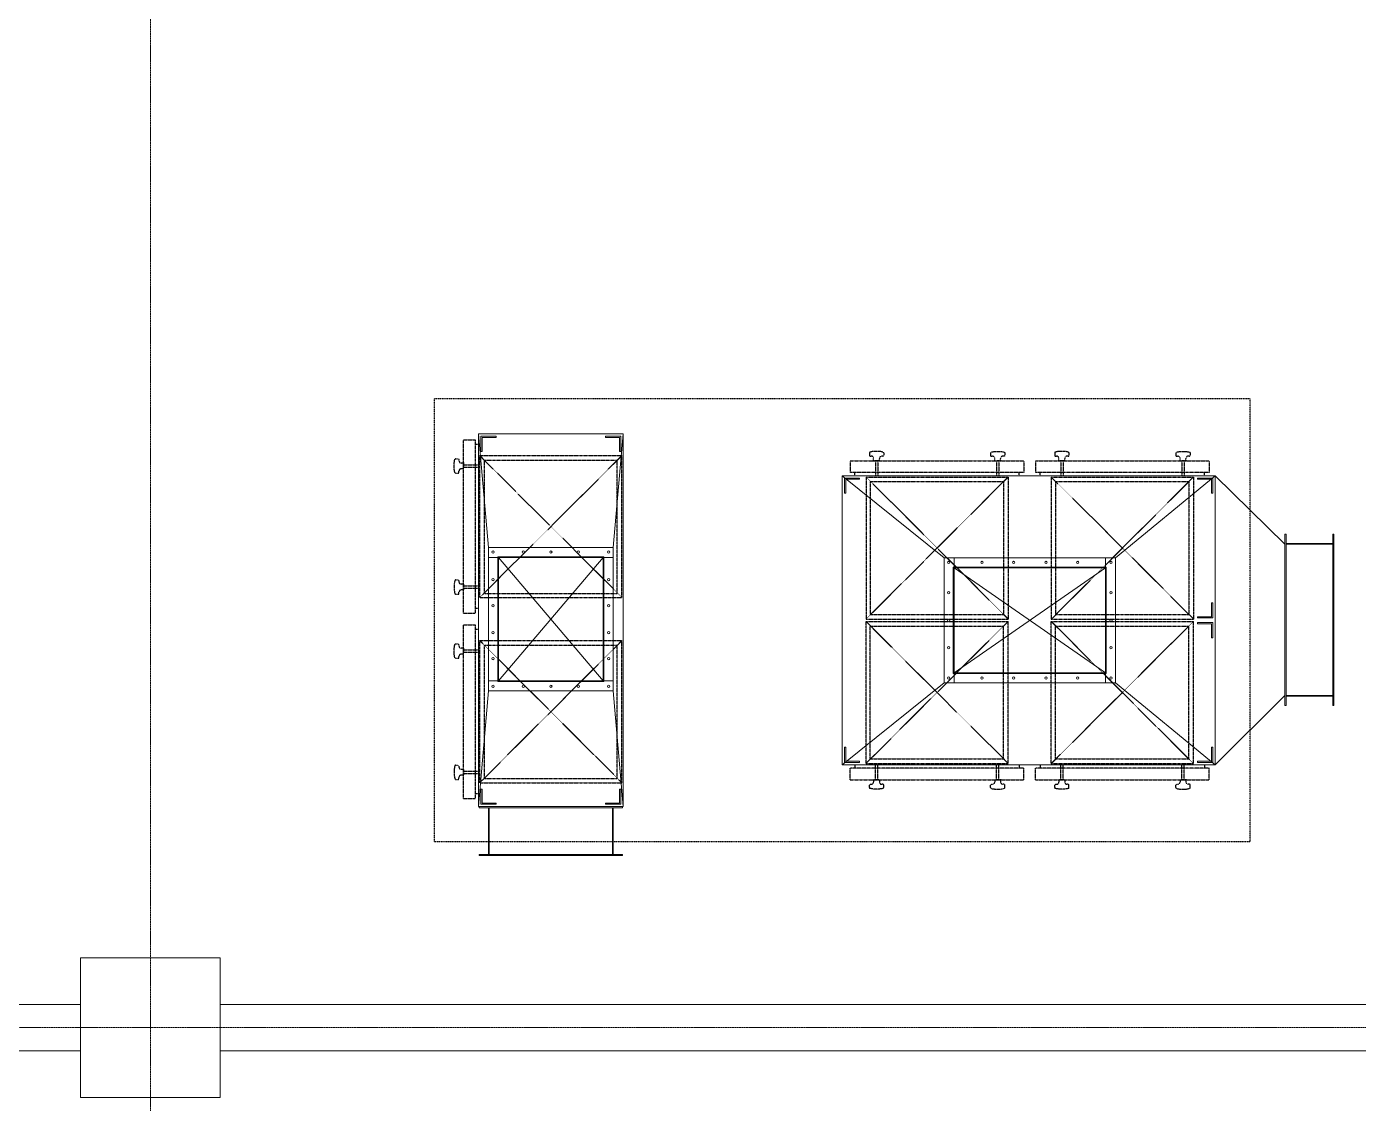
# Model space of a CAD drawing. Extents: x -59767 to 1106559, y -1290 to 1129522.
# Drawn here: x 134327 to 140041, y 581354 to 585976 of the extents above; entities that cross this region are included whole.
import ezdxf

# ---------------------------------------------------------------- set-up
doc = ezdxf.new("R2010")
doc.units = 0
for name, pattern in [('CENTER', [2, 1.25, -0.25, 0.25, -0.25]), ('DASHED', [3.5, 2, -1.5]), ('HIDDEN2', [0.1875, 0.125, -0.0625])]:
    doc.linetypes.add(name, pattern=pattern)
doc.layers.get('0').update_dxf_attribs({"linetype": 'CONTINUOUS', "lineweight": 9})
for name, color, linetype, lineweight in [('COLUMN', 2, 'CONTINUOUS', 9), ('WALL_200', 3, 'CONTINUOUS', 9), ('중심선', 1, 'CENTER', 9)]:
    doc.layers.add(name, color=color, linetype=linetype, lineweight=lineweight)
doc.layers.add('EQ', color=253, linetype='CONTINUOUS')

# ---------------------------------------------------------------- blocks, each defined once
blk = doc.blocks.new('column600')
at = {"layer": 'COLUMN', "linetype": 'Continuous'}
blk.add_lwpolyline([(-300, -300), (300, -300), (300, 300), (-300, 300)], close=True, dxfattribs=at)

msp = doc.modelspace()

# ---------------------------------------------------------------- linework, layer by layer
for p, q in [((136266.2, 583434), (136266.2, 584228)), ((137826.2, 584048), (137826.2, 582808)), ((138632.2, 584048), (139426.2, 584048)), ((139726.2, 583798), (139731.2, 583798)), ((139731.2, 583099), (139731.2, 583798)), ((139931.2, 583798), (139931.2, 583761)), ((139931.2, 583798), (139936.2, 583798)), ((139936.2, 583062), (139936.2, 583798)), ((139931.2, 583758), (139731.2, 583758)), ((139931.2, 583755), (139731.2, 583755)), ((139931.2, 583761), (139931.2, 583062)), ((139931.2, 583755), (139936.2, 583755)), ((136348.2, 583698), (136308.2, 583698)), ((136804.2, 583698), (136844.2, 583698)), ((138263.2, 583656), (138263.2, 583696)), ((138306.2, 583656), (138306.2, 583696)), ((138956.2, 583656), (138956.2, 583696)), ((138263.2, 583200), (138263.2, 583160)), ((138306.2, 583160), (138306.2, 583200)), ((138956.2, 583200), (138956.2, 583160)), ((136308.2, 583168), (136348.2, 583168)), ((136804.2, 583168), (136844.2, 583168)), ((136348.2, 583125), (136308.2, 583125)), ((136804.2, 583125), (136844.2, 583125)), ((139726.2, 583127), (139726.2, 583062)), ((139931.2, 583105), (139731.2, 583105)), ((139931.2, 583102), (139731.2, 583102)), ((139731.2, 583062), (139731.2, 583099)), ((139931.2, 583105), (139936.2, 583105)), ((139731.2, 583062), (139726.2, 583062)), ((139936.2, 583062), (139931.2, 583062)), ((138632.2, 582808), (139426.2, 582808)), ((136333.2, 582628), (136268.2, 582628)), ((136268.2, 582623), (136268.2, 582628)), ((136819.2, 582628), (136268.2, 582628)), ((136268.2, 582623), (136305.2, 582623)), ((136813.7, 582628), (136273.7, 582628)), ((136305.2, 582623), (136884.2, 582623)), ((136308.2, 582423), (136308.2, 582623)), ((136311.2, 582423), (136311.2, 582623)), ((136541.7, 582628), (136606.7, 582628)), ((136606.7, 582623), (136569.7, 582623)), ((136610.7, 582628), (136886.2, 582628)), ((136616.2, 582628), (136886.2, 582628)), ((136841.2, 582423), (136841.2, 582623)), ((136844.2, 582423), (136844.2, 582623)), ((136884.2, 582628), (136884.2, 582623)), ((136847.2, 582423), (136268.2, 582423)), ((136268.2, 582418), (136268.2, 582423)), ((136268.2, 582418), (136884.2, 582418)), ((136311.2, 582423), (136311.2, 582418)), ((136841.2, 582423), (136841.2, 582418)), ((136884.2, 582423), (136847.2, 582423)), ((136884.2, 582423), (136884.2, 582418))]:
    msp.add_line(p, q)
at = {"color": 0}
for p, q in [((136266.2, 582628), (136266.2, 584228)), ((136886.2, 584228), (136266.2, 584228)), ((136308.2, 583741), (136266.2, 584228)), ((136844.2, 583741), (136886.2, 584228)), ((136886.2, 582628), (136886.2, 584228)), ((136276.2, 584218), (136341.2, 584218)), ((136276.2, 584153), (136276.2, 584218)), ((136276.2, 584218), (136341.2, 584218)), ((136276.2, 584218), (136341.2, 584218)), ((136276.2, 584218), (136341.2, 584218)), ((136341.2, 584213), (136281.2, 584213)), ((136281.2, 584213), (136281.2, 584153)), ((136341.2, 584213), (136281.2, 584213)), ((136341.2, 584213), (136281.2, 584213)), ((136341.2, 584218), (136341.2, 584213)), ((136341.2, 584218), (136341.2, 584213)), ((136341.2, 584218), (136341.2, 584213)), ((136876.2, 584218), (136811.2, 584218)), ((136811.2, 584218), (136811.2, 584213)), ((136876.2, 584218), (136811.2, 584218)), ((136811.2, 584218), (136811.2, 584213)), ((136876.2, 584218), (136811.2, 584218)), ((136811.2, 584218), (136811.2, 584213)), ((136876.2, 584218), (136811.2, 584218)), ((136811.2, 584213), (136871.2, 584213)), ((136811.2, 584213), (136871.2, 584213)), ((136811.2, 584213), (136871.2, 584213)), ((136871.2, 584213), (136871.2, 584153)), ((136876.2, 584153), (136876.2, 584218)), ((136281.2, 584153), (136276.2, 584153)), ((136871.2, 584153), (136876.2, 584153)), ((137826.2, 584048), (139426.2, 584048)), ((138263.2, 583696), (137826.2, 584048)), ((138999.2, 583696), (139426.2, 584048)), ((139426.2, 583428), (139426.2, 584048)), ((139726.2, 583755), (139426.2, 584048)), ((137836.3, 584038), (137836.3, 583973)), ((137901.3, 584038), (137836.3, 584038)), ((137836.3, 584038), (137836.3, 583973)), ((137836.3, 584038), (137836.3, 583973)), ((137841.3, 583973), (137841.3, 584033)), ((137841.3, 584033), (137901.3, 584033)), ((137841.3, 583973), (137841.3, 584033)), ((137901.3, 584033), (137901.3, 584038)), ((139351.2, 584033), (139351.2, 584038)), ((139351.2, 584038), (139416.2, 584038)), ((139411.2, 584033), (139351.2, 584033)), ((139411.2, 583973), (139411.2, 584033)), ((139411.2, 583973), (139411.2, 584033)), ((139411.2, 583973), (139411.2, 584033)), ((139416.2, 584038), (139416.2, 583973)), ((139416.2, 584038), (139416.2, 583973)), ((139416.2, 584038), (139416.2, 583973)), ((139416.2, 584038), (139416.2, 583973)), ((137836.3, 583973), (137841.3, 583973)), ((137836.3, 583973), (137841.3, 583973)), ((139416.2, 583973), (139411.2, 583973)), ((139416.2, 583973), (139411.2, 583973)), ((139416.2, 583973), (139411.2, 583973)), ((136266.2, 583035.5), (136266.2, 583830.5)), ((139726.2, 583062), (139726.2, 583798)), ((139416.2, 583503), (139411.2, 583503)), ((139411.2, 583503), (139411.2, 583443)), ((139416.2, 583503), (139411.2, 583503)), ((139411.2, 583503), (139411.2, 583443)), ((139416.2, 583503), (139411.2, 583503)), ((139411.2, 583503), (139411.2, 583443)), ((139416.2, 583438), (139416.2, 583503)), ((139416.2, 583438), (139416.2, 583503)), ((139416.2, 583438), (139416.2, 583503)), ((139416.2, 583438), (139416.2, 583503)), ((139411.2, 583443), (139351.2, 583443)), ((139351.2, 583443), (139351.2, 583438)), ((139351.2, 583438), (139416.2, 583438)), ((139426.2, 583428), (139426.2, 582808)), ((139351.2, 583413), (139351.2, 583418)), ((139351.2, 583418), (139416.2, 583418)), ((139411.2, 583413), (139351.2, 583413)), ((139411.2, 583353), (139411.2, 583413)), ((139411.2, 583353), (139411.2, 583413)), ((139411.2, 583353), (139411.2, 583413)), ((139416.2, 583418), (139416.2, 583353)), ((139416.2, 583418), (139416.2, 583353)), ((139416.2, 583418), (139416.2, 583353)), ((139416.2, 583418), (139416.2, 583353)), ((139416.2, 583353), (139411.2, 583353)), ((139416.2, 583353), (139411.2, 583353)), ((139416.2, 583353), (139411.2, 583353)), ((137826.2, 582808), (138263.2, 583160)), ((138999.2, 583160), (139426.2, 582808)), ((136266.2, 582628), (136308.2, 583125)), ((136844.2, 583125), (136886.2, 582628)), ((139426.2, 582808), (139726.2, 583105)), ((137836.3, 582818), (137836.3, 582883)), ((137836.3, 582883), (137841.3, 582883)), ((137836.3, 582818), (137836.3, 582883)), ((137836.3, 582883), (137841.3, 582883)), ((137836.3, 582818), (137836.3, 582883)), ((137841.3, 582883), (137841.3, 582823)), ((137841.3, 582883), (137841.3, 582823)), ((139416.2, 582883), (139411.2, 582883)), ((139411.2, 582883), (139411.2, 582823)), ((139416.2, 582883), (139411.2, 582883)), ((139411.2, 582883), (139411.2, 582823)), ((139416.2, 582883), (139411.2, 582883)), ((139411.2, 582883), (139411.2, 582823)), ((139416.2, 582818), (139416.2, 582883)), ((139416.2, 582818), (139416.2, 582883)), ((139416.2, 582818), (139416.2, 582883)), ((139416.2, 582818), (139416.2, 582883)), ((137826.2, 582808), (139426.2, 582808)), ((137901.3, 582818), (137836.3, 582818)), ((137841.3, 582823), (137901.3, 582823)), ((137901.3, 582823), (137901.3, 582818)), ((139411.2, 582823), (139351.2, 582823)), ((139351.2, 582823), (139351.2, 582818)), ((139351.2, 582818), (139416.2, 582818)), ((136281.2, 582703), (136276.2, 582703)), ((136276.2, 582703), (136276.2, 582638)), ((136281.2, 582643), (136281.2, 582703)), ((136871.2, 582643), (136871.2, 582703)), ((136871.2, 582703), (136876.2, 582703)), ((136876.2, 582703), (136876.2, 582638)), ((136268.2, 582628), (136266.2, 582628)), ((136276.2, 582638), (136341.2, 582638)), ((136276.2, 582638), (136341.2, 582638)), ((136276.2, 582638), (136341.2, 582638)), ((136341.2, 582643), (136281.2, 582643)), ((136341.2, 582643), (136281.2, 582643)), ((136341.2, 582638), (136341.2, 582643)), ((136341.2, 582638), (136341.2, 582643)), ((136811.2, 582638), (136811.2, 582643)), ((136811.2, 582643), (136871.2, 582643)), ((136811.2, 582638), (136811.2, 582643)), ((136811.2, 582643), (136871.2, 582643)), ((136811.2, 582638), (136811.2, 582643)), ((136811.2, 582643), (136871.2, 582643)), ((136876.2, 582638), (136811.2, 582638)), ((136876.2, 582638), (136811.2, 582638)), ((136876.2, 582638), (136811.2, 582638)), ((136876.2, 582638), (136811.2, 582638)), ((136884.2, 582628), (136886.2, 582628))]:
    msp.add_line(p, q, dxfattribs=at)
at = {"ltscale": 0.5}
for p, q in [((136351.2, 583698), (136801.2, 583168)), ((136351.2, 583168), (136801.2, 583698)), ((138956.2, 583203), (138306.2, 583653)), ((138306.2, 583203), (138956.2, 583653))]:
    msp.add_line(p, q, dxfattribs=at)
for points in [[(136844.2, 583701), (136844.2, 583741), (136308.2, 583741), (136308.2, 583701)], [(136308.2, 583165), (136308.2, 583701)], [(136348.2, 583165), (136348.2, 583701)], [(136804.2, 583701), (136348.2, 583701)], [(136804.2, 583698), (136348.2, 583698)], [(136351.2, 583165), (136351.2, 583701)], [(136801.2, 583165), (136801.2, 583701)], [(136804.2, 583165), (136804.2, 583701)], [(136844.2, 583165), (136844.2, 583701)], [(138263.2, 583696), (138303.2, 583696)], [(138263.2, 583656), (138263.2, 583200)], [(138303.2, 583696), (138959.2, 583696)], [(138303.2, 583656), (138959.2, 583656)], [(138303.2, 583656), (138303.2, 583200)], [(138303.2, 583653), (138959.2, 583653)], [(138306.2, 583656), (138306.2, 583200)], [(138956.2, 583656), (138956.2, 583200)], [(138959.2, 583696), (138999.2, 583696), (138999.2, 583160), (138959.2, 583160)], [(138959.2, 583656), (138959.2, 583200)], [(138303.2, 583203), (138959.2, 583203)], [(138303.2, 583200), (138959.2, 583200)], [(136308.2, 583165), (136308.2, 583125)], [(136804.2, 583168), (136348.2, 583168)], [(136804.2, 583165), (136348.2, 583165)], [(136844.2, 583125), (136844.2, 583165)], [(138303.2, 583160), (138263.2, 583160)], [(138303.2, 583160), (138959.2, 583160)], [(136804.2, 583125), (136348.2, 583125)]]:
    msp.add_lwpolyline(points)
for centre in [(136328.2, 583721), (136458.2, 583721), (136576.2, 583721), (136694.3, 583721), (136824.2, 583721), (138283.2, 583676), (138425.6, 583676), (138561.6, 583676), (138700.9, 583676), (138836.9, 583676), (138979.2, 583676), (136328.2, 583602.6), (136824.2, 583602.6), (138283.2, 583546.1), (138979.2, 583546.1), (136328.2, 583490.6), (136824.2, 583490.6), (138283.2, 583428), (138979.2, 583428), (136328.2, 583375.4), (136824.2, 583375.4), (138283.2, 583310), (138979.2, 583310), (136328.2, 583263.4), (136824.2, 583263.4), (136328.2, 583145), (136458.2, 583145), (136576.2, 583145), (136694.3, 583145), (136824.2, 583145), (138283.2, 583180), (138425.6, 583180), (138561.6, 583180), (138700.9, 583180), (138836.9, 583180), (138979.2, 583180)]:
    msp.add_circle(centre, 5)
at = {"layer": 'EQ', "linetype": 'HIDDEN2'}
for p, q in [((136201.2, 584203), (136251.2, 584203)), ((136201.2, 583458), (136201.2, 584203)), ((136251.2, 584203), (136251.2, 583458)), ((136266.2, 584183), (136251.2, 584183)), ((136167.8, 584121.2), (136179, 584121.2)), ((136182, 584118.2), (136182, 584113)), ((136201.2, 584105.5), (136201.2, 584095)), ((136271.2, 583525.5), (136271.2, 584135.5)), ((136271.2, 584135.5), (136881.2, 584135.5)), ((136271.2, 583525.5), (136881.2, 584135.5)), ((136881.2, 583525.5), (136271.2, 584135.5)), ((136291.2, 584115.5), (136861.2, 584115.5)), ((136291.2, 583543.5), (136291.2, 584115.5)), ((136861.2, 583543.5), (136861.2, 584115.5)), ((136881.2, 583525.5), (136881.2, 584135.5)), ((137861.2, 584113), (137861.2, 584063)), ((137861.2, 584113), (138606.2, 584113)), ((137943.1, 584146.5), (137943.1, 584135.3)), ((137946.1, 584132.3), (137951.3, 584132.3)), ((137958.8, 584113), (137969.3, 584113)), ((137961.3, 584113), (137961.3, 584122.3)), ((137986.3, 584113), (137961.3, 584113)), ((137968.8, 584113), (137968.8, 584048)), ((137969.3, 584113), (137978.3, 584113)), ((137978.8, 584113), (137978.8, 584048)), ((137986.3, 584113), (137986.3, 584122.3)), ((138001.4, 584132.3), (137996.3, 584132.3)), ((138004.4, 584146.5), (138004.4, 584135.3)), ((138463.1, 584146.5), (138463.1, 584135.3)), ((138466.1, 584132.3), (138471.2, 584132.3)), ((138481.2, 584113), (138481.2, 584122.3)), ((138481.2, 584113), (138506.2, 584113)), ((138488.7, 584113), (138488.7, 584048)), ((138498.2, 584113), (138489.2, 584113)), ((138508.7, 584113), (138498.2, 584113)), ((138498.7, 584113), (138498.7, 584048)), ((138506.2, 584113), (138506.2, 584122.3)), ((138521.4, 584132.3), (138516.2, 584132.3)), ((138524.4, 584146.5), (138524.4, 584135.3)), ((138606.2, 584113), (138606.2, 584063)), ((138656.2, 584113), (138656.2, 584063)), ((138656.2, 584113), (139401.2, 584113)), ((138738.1, 584146.5), (138738.1, 584135.3)), ((138741.1, 584132.3), (138746.3, 584132.3)), ((138753.8, 584113), (138764.3, 584113)), ((138756.3, 584113), (138756.3, 584122.3)), ((138781.3, 584113), (138756.3, 584113)), ((138763.8, 584113), (138763.8, 584048)), ((138764.3, 584113), (138773.3, 584113)), ((138773.8, 584113), (138773.8, 584048)), ((138781.3, 584113), (138781.3, 584122.3)), ((138796.4, 584132.3), (138791.3, 584132.3)), ((138799.4, 584146.5), (138799.4, 584135.3)), ((139258.1, 584146.5), (139258.1, 584135.3)), ((139261.1, 584132.3), (139266.2, 584132.3)), ((139276.2, 584113), (139276.2, 584122.3)), ((139276.2, 584113), (139301.2, 584113)), ((139283.7, 584113), (139283.7, 584048)), ((139293.2, 584113), (139284.2, 584113)), ((139303.7, 584113), (139293.2, 584113)), ((139293.7, 584113), (139293.7, 584048)), ((139301.2, 584113), (139301.2, 584122.3)), ((139316.4, 584132.3), (139311.2, 584132.3)), ((139319.4, 584146.5), (139319.4, 584135.3)), ((139401.2, 584113), (139401.2, 584063)), ((136167.8, 584059.8), (136179, 584059.8)), ((136182, 584062.8), (136182, 584068)), ((136201.2, 584103), (136192, 584103)), ((136201.2, 584078), (136192, 584078)), ((136201.2, 584078), (136201.2, 584103)), ((136201.2, 584095.5), (136266.2, 584095.5)), ((136201.2, 584095), (136201.2, 584086)), ((136201.2, 584085.5), (136266.2, 584085.5)), ((138606.2, 584063), (137861.2, 584063)), ((137881.2, 584048), (137881.2, 584063)), ((138586.2, 584048), (138586.2, 584063)), ((139401.2, 584063), (138656.2, 584063)), ((138676.2, 584048), (138676.2, 584063)), ((139381.2, 584048), (139381.2, 584063)), ((137928.7, 584043), (138538.7, 584043)), ((137928.7, 584043), (137928.7, 583433)), ((137928.7, 584043), (138538.7, 583433)), ((137928.7, 583433), (138538.7, 584043)), ((137946.7, 584023), (137946.7, 583453)), ((137946.7, 584023), (138518.7, 584023)), ((138518.7, 584023), (138518.7, 583453)), ((138538.7, 584043), (138538.7, 583433)), ((138723.7, 584043), (139333.7, 584043)), ((138723.7, 584043), (138723.7, 583433)), ((138723.7, 584043), (139333.7, 583433)), ((138723.7, 583433), (139333.7, 584043)), ((138741.7, 584023), (138741.7, 583453)), ((138741.7, 584023), (139313.7, 584023)), ((139313.7, 584023), (139313.7, 583453)), ((139333.7, 584043), (139333.7, 583433)), ((136167.8, 583601.2), (136179, 583601.2)), ((136182, 583598.2), (136182, 583593)), ((136167.8, 583539.9), (136179, 583539.9)), ((136182, 583542.9), (136182, 583548)), ((136201.2, 583583), (136192, 583583)), ((136201.2, 583558), (136192, 583558)), ((136201.2, 583583), (136201.2, 583558)), ((136201.2, 583575.5), (136266.2, 583575.5)), ((136201.2, 583566), (136201.2, 583575)), ((136201.2, 583555.5), (136201.2, 583566)), ((136201.2, 583565.5), (136266.2, 583565.5)), ((136291.2, 583543.5), (136861.2, 583543.5)), ((136266.2, 583478), (136251.2, 583478)), ((136271.2, 583525.5), (136881.2, 583525.5)), ((136201.2, 583458), (136251.2, 583458)), ((137928.7, 583433), (138538.7, 583433)), ((137928.7, 583423), (138538.7, 583423)), ((137928.7, 582813), (137928.7, 583423)), ((137928.7, 582813), (138538.7, 583423)), ((137928.7, 583423), (138538.7, 582813)), ((137946.7, 583453), (138518.7, 583453)), ((138538.7, 582813), (138538.7, 583423)), ((138723.7, 583433), (139333.7, 583433)), ((138723.7, 583423), (139333.7, 583423)), ((138723.7, 582813), (138723.7, 583423)), ((138723.7, 582813), (139333.7, 583423)), ((138723.7, 583423), (139333.7, 582813)), ((138741.7, 583453), (139313.7, 583453)), ((139333.7, 582813), (139333.7, 583423)), ((136201.2, 583408), (136251.2, 583408)), ((136201.2, 582663), (136201.2, 583408)), ((136251.2, 583408), (136251.2, 582663)), ((136266.2, 583388), (136251.2, 583388)), ((137946.7, 582833), (137946.7, 583403)), ((137946.7, 583403), (138518.7, 583403)), ((138518.7, 582833), (138518.7, 583403)), ((138741.7, 582833), (138741.7, 583403)), ((138741.7, 583403), (139313.7, 583403)), ((139313.7, 582833), (139313.7, 583403)), ((136167.8, 583326.2), (136179, 583326.2)), ((136182, 583323.2), (136182, 583318)), ((136201.2, 583308), (136192, 583308)), ((136201.2, 583310.5), (136201.2, 583300)), ((136201.2, 583283), (136201.2, 583308)), ((136271.2, 582730.5), (136271.2, 583340.5)), ((136271.2, 583340.5), (136881.2, 583340.5)), ((136271.2, 582730.5), (136881.2, 583340.5)), ((136881.2, 582730.5), (136271.2, 583340.5)), ((136291.2, 583320.5), (136861.2, 583320.5)), ((136291.2, 582748.5), (136291.2, 583320.5)), ((136861.2, 582748.5), (136861.2, 583320.5)), ((136881.2, 582730.5), (136881.2, 583340.5)), ((136167.8, 583264.8), (136179, 583264.8)), ((136182, 583267.8), (136182, 583273)), ((136201.2, 583283), (136192, 583283)), ((136201.2, 583300.5), (136266.2, 583300.5)), ((136201.2, 583300), (136201.2, 583291)), ((136201.2, 583290.5), (136266.2, 583290.5)), ((136167.8, 582806.2), (136179, 582806.2)), ((136182, 582803.2), (136182, 582798)), ((137861.2, 582743), (137861.2, 582793)), ((138606.2, 582793), (137861.2, 582793)), ((137881.2, 582808), (137881.2, 582793)), ((137928.7, 582813), (138538.7, 582813)), ((137946.7, 582833), (138518.7, 582833)), ((137968.8, 582743), (137968.8, 582808)), ((137978.8, 582743), (137978.8, 582808)), ((138488.7, 582743), (138488.7, 582808)), ((138498.7, 582743), (138498.7, 582808)), ((138586.2, 582808), (138586.2, 582793)), ((138606.2, 582743), (138606.2, 582793)), ((138656.2, 582743), (138656.2, 582793)), ((139401.2, 582793), (138656.2, 582793)), ((138676.2, 582808), (138676.2, 582793)), ((138723.7, 582813), (139333.7, 582813)), ((138741.7, 582833), (139313.7, 582833)), ((138763.8, 582743), (138763.8, 582808)), ((138773.8, 582743), (138773.8, 582808)), ((139283.7, 582743), (139283.7, 582808)), ((139293.7, 582743), (139293.7, 582808)), ((139381.2, 582808), (139381.2, 582793)), ((139401.2, 582743), (139401.2, 582793)), ((136167.8, 582744.9), (136179, 582744.9)), ((136182, 582747.9), (136182, 582753)), ((136201.2, 582788), (136192, 582788)), ((136201.2, 582763), (136192, 582763)), ((136201.2, 582788), (136201.2, 582763)), ((136201.2, 582780.5), (136266.2, 582780.5)), ((136201.2, 582771), (136201.2, 582780)), ((136201.2, 582760.5), (136201.2, 582771)), ((136201.2, 582770.5), (136266.2, 582770.5)), ((136291.2, 582748.5), (136861.2, 582748.5)), ((137861.2, 582743), (138606.2, 582743)), ((137958.8, 582743), (137969.3, 582743)), ((137986.3, 582743), (137961.3, 582743)), ((137961.3, 582743), (137961.3, 582733.7)), ((137969.3, 582743), (137978.3, 582743)), ((137986.3, 582743), (137986.3, 582733.7)), ((138481.2, 582743), (138506.2, 582743)), ((138481.2, 582743), (138481.2, 582733.7)), ((138498.2, 582743), (138489.2, 582743)), ((138508.7, 582743), (138498.2, 582743)), ((138506.2, 582743), (138506.2, 582733.7)), ((138656.2, 582743), (139401.2, 582743)), ((138753.8, 582743), (138764.3, 582743)), ((138781.3, 582743), (138756.3, 582743)), ((138756.3, 582743), (138756.3, 582733.7)), ((138764.3, 582743), (138773.3, 582743)), ((138781.3, 582743), (138781.3, 582733.7)), ((139276.2, 582743), (139301.2, 582743)), ((139276.2, 582743), (139276.2, 582733.7)), ((139293.2, 582743), (139284.2, 582743)), ((139303.7, 582743), (139293.2, 582743)), ((139301.2, 582743), (139301.2, 582733.7)), ((136266.2, 582683), (136251.2, 582683)), ((136271.2, 582730.5), (136881.2, 582730.5)), ((137943.1, 582709.6), (137943.1, 582720.7)), ((137946.1, 582723.7), (137951.3, 582723.7)), ((138001.4, 582723.7), (137996.3, 582723.7)), ((138004.4, 582709.6), (138004.4, 582720.7)), ((138463.1, 582709.6), (138463.1, 582720.7)), ((138466.1, 582723.7), (138471.2, 582723.7)), ((138521.4, 582723.7), (138516.2, 582723.7)), ((138524.4, 582709.6), (138524.4, 582720.7)), ((138738.1, 582709.6), (138738.1, 582720.7)), ((138741.1, 582723.7), (138746.3, 582723.7)), ((138796.4, 582723.7), (138791.3, 582723.7)), ((138799.4, 582709.6), (138799.4, 582720.7)), ((139258.1, 582709.6), (139258.1, 582720.7)), ((139261.1, 582723.7), (139266.2, 582723.7)), ((139316.4, 582723.7), (139311.2, 582723.7)), ((139319.4, 582709.6), (139319.4, 582720.7)), ((136201.2, 582663), (136251.2, 582663))]:
    msp.add_line(p, q, dxfattribs=at)
at = {"layer": 'EQ', "color": 1, "linetype": 'DASHED', "ltscale": 0.5}
msp.add_lwpolyline([(136076.2, 584378), (136076.2, 582478), (139576.2, 582478), (139576.2, 584378)], close=True, dxfattribs=at)
at = {"layer": 'EQ', "linetype": 'HIDDEN2'}
for centre, radius, start, end in [((136167.8, 584118.2), 3, 90, 150.2126), ((136179, 584118.2), 3, 0, 90), ((136192, 584113), 10, 180, 270), ((137946.1, 584146.5), 3, 119.7874, 180), ((137946.1, 584135.3), 3, 180, 270), ((137951.3, 584122.3), 10, 0, 90), ((137996.3, 584122.3), 10, 90, 180), ((138001.4, 584135.3), 3, 270, 0), ((138001.4, 584146.5), 3, 0, 60.2126), ((138466.1, 584146.5), 3, 119.7874, 180), ((138466.1, 584135.3), 3, 180, 270), ((138471.2, 584122.3), 10, 0, 90), ((138516.2, 584122.3), 10, 90, 180), ((138521.4, 584135.3), 3, 270, 0), ((138521.4, 584146.5), 3, 0, 60.2126), ((138741.1, 584146.5), 3, 119.7874, 180), ((138741.1, 584135.3), 3, 180, 270), ((138746.3, 584122.3), 10, 0, 90), ((138791.3, 584122.3), 10, 90, 180), ((138796.4, 584135.3), 3, 270, 0), ((138796.4, 584146.5), 3, 0, 60.2126), ((139261.1, 584146.5), 3, 119.7874, 180), ((139261.1, 584135.3), 3, 180, 270), ((139266.2, 584122.3), 10, 0, 90), ((139311.2, 584122.3), 10, 90, 180), ((139316.4, 584135.3), 3, 270, 0), ((139316.4, 584146.5), 3, 0, 60.2126), ((136167.8, 584062.8), 3, 209.7874, 270), ((136179, 584062.8), 3, 270, 0), ((136192, 584068), 10, 90, 180), ((136167.8, 583598.2), 3, 90, 150.2126), ((136179, 583598.2), 3, 0, 90), ((136192, 583593), 10, 180, 270), ((136167.8, 583542.9), 3, 209.7874, 270), ((136179, 583542.9), 3, 270, 0), ((136192, 583548), 10, 90, 180), ((136167.8, 583323.2), 3, 90, 150.2126), ((136179, 583323.2), 3, 0, 90), ((136192, 583318), 10, 180, 270), ((136167.8, 583267.8), 3, 209.7874, 270), ((136179, 583267.8), 3, 270, 0), ((136192, 583273), 10, 90, 180), ((136167.8, 582803.2), 3, 90, 150.2126), ((136179, 582803.2), 3, 0, 90), ((136192, 582798), 10, 180, 270), ((136167.8, 582747.9), 3, 209.7874, 270), ((136179, 582747.9), 3, 270, 0), ((136192, 582753), 10, 90, 180), ((137951.3, 582733.7), 10, 270, 0), ((137996.3, 582733.7), 10, 180, 270), ((138471.2, 582733.7), 10, 270, 0), ((138516.2, 582733.7), 10, 180, 270), ((138746.3, 582733.7), 10, 270, 0), ((138791.3, 582733.7), 10, 180, 270), ((139266.2, 582733.7), 10, 270, 0), ((139311.2, 582733.7), 10, 180, 270), ((137946.1, 582720.7), 3, 90, 180), ((137946.1, 582709.6), 3, 180, 240.2126), ((138001.4, 582720.7), 3, 0, 90), ((138001.4, 582709.6), 3, 299.7874, 0), ((138466.1, 582720.7), 3, 90, 180), ((138466.1, 582709.6), 3, 180, 240.2126), ((138521.4, 582720.7), 3, 0, 90), ((138521.4, 582709.6), 3, 299.7874, 0), ((138741.1, 582720.7), 3, 90, 180), ((138741.1, 582709.6), 3, 180, 240.2126), ((138796.4, 582720.7), 3, 0, 90), ((138796.4, 582709.6), 3, 299.7874, 0), ((139261.1, 582720.7), 3, 90, 180), ((139261.1, 582709.6), 3, 180, 240.2126), ((139316.4, 582720.7), 3, 0, 90), ((139316.4, 582709.6), 3, 299.7874, 0)]:
    msp.add_arc(centre, radius, start, end, dxfattribs=at)
at = {"layer": 'EQ', "linetype": 'HIDDEN2', "extrusion": (0, 0, -1)}
for centre, major_axis in [((136167, 584090.5), (0, -30.7)), ((138493.7, 584147.3), (-30.7, 0)), ((139288.7, 584147.3), (-30.7, 0)), ((136167, 583295.5), (0, -30.7)), ((137973.8, 582708.7), (30.7, 0)), ((138768.8, 582708.7), (30.7, 0))]:
    msp.add_ellipse(centre, major_axis=major_axis, ratio=0.186561, start_param=0.315064, end_param=3.141593, dxfattribs=at)
at = {"layer": 'EQ', "linetype": 'HIDDEN2'}
for centre, major_axis in [((137973.8, 584147.3), (30.7, 0)), ((138768.8, 584147.3), (30.7, 0)), ((136167, 583570.5), (0, 30.7)), ((136167, 582775.5), (0, 30.7)), ((138493.7, 582708.7), (-30.7, 0)), ((139288.7, 582708.7), (-30.7, 0))]:
    msp.add_ellipse(centre, major_axis=major_axis, ratio=0.186561, start_param=0.315064, end_param=3.141593, dxfattribs=at)
at = {"layer": 'WALL_200', "ltscale": 0.5}
for points in [[(129158.2, 581779.1), (134558.2, 581779.1), (134558.2, 581579.1), (129158.2, 581579.1)], [(135156.8, 581779.1), (140556.8, 581779.1), (140556.8, 581579.1), (135156.8, 581579.1)]]:
    msp.add_lwpolyline(points, close=True, dxfattribs=at)
at = {"layer": '중심선'}
for p, q in [((134858.2, 555029.1), (134858.2, 618526.4)), ((62208.2, 581679.1), (154858.2, 581679.1))]:
    msp.add_line(p, q, dxfattribs=at)

# ---------------------------------------------------------------- block references
at = {"layer": 'COLUMN', "linetype": 'Continuous'}
msp.add_blockref('column600', (134857.7, 581679.1), dxfattribs=at)

doc.saveas('drawing.dxf')
